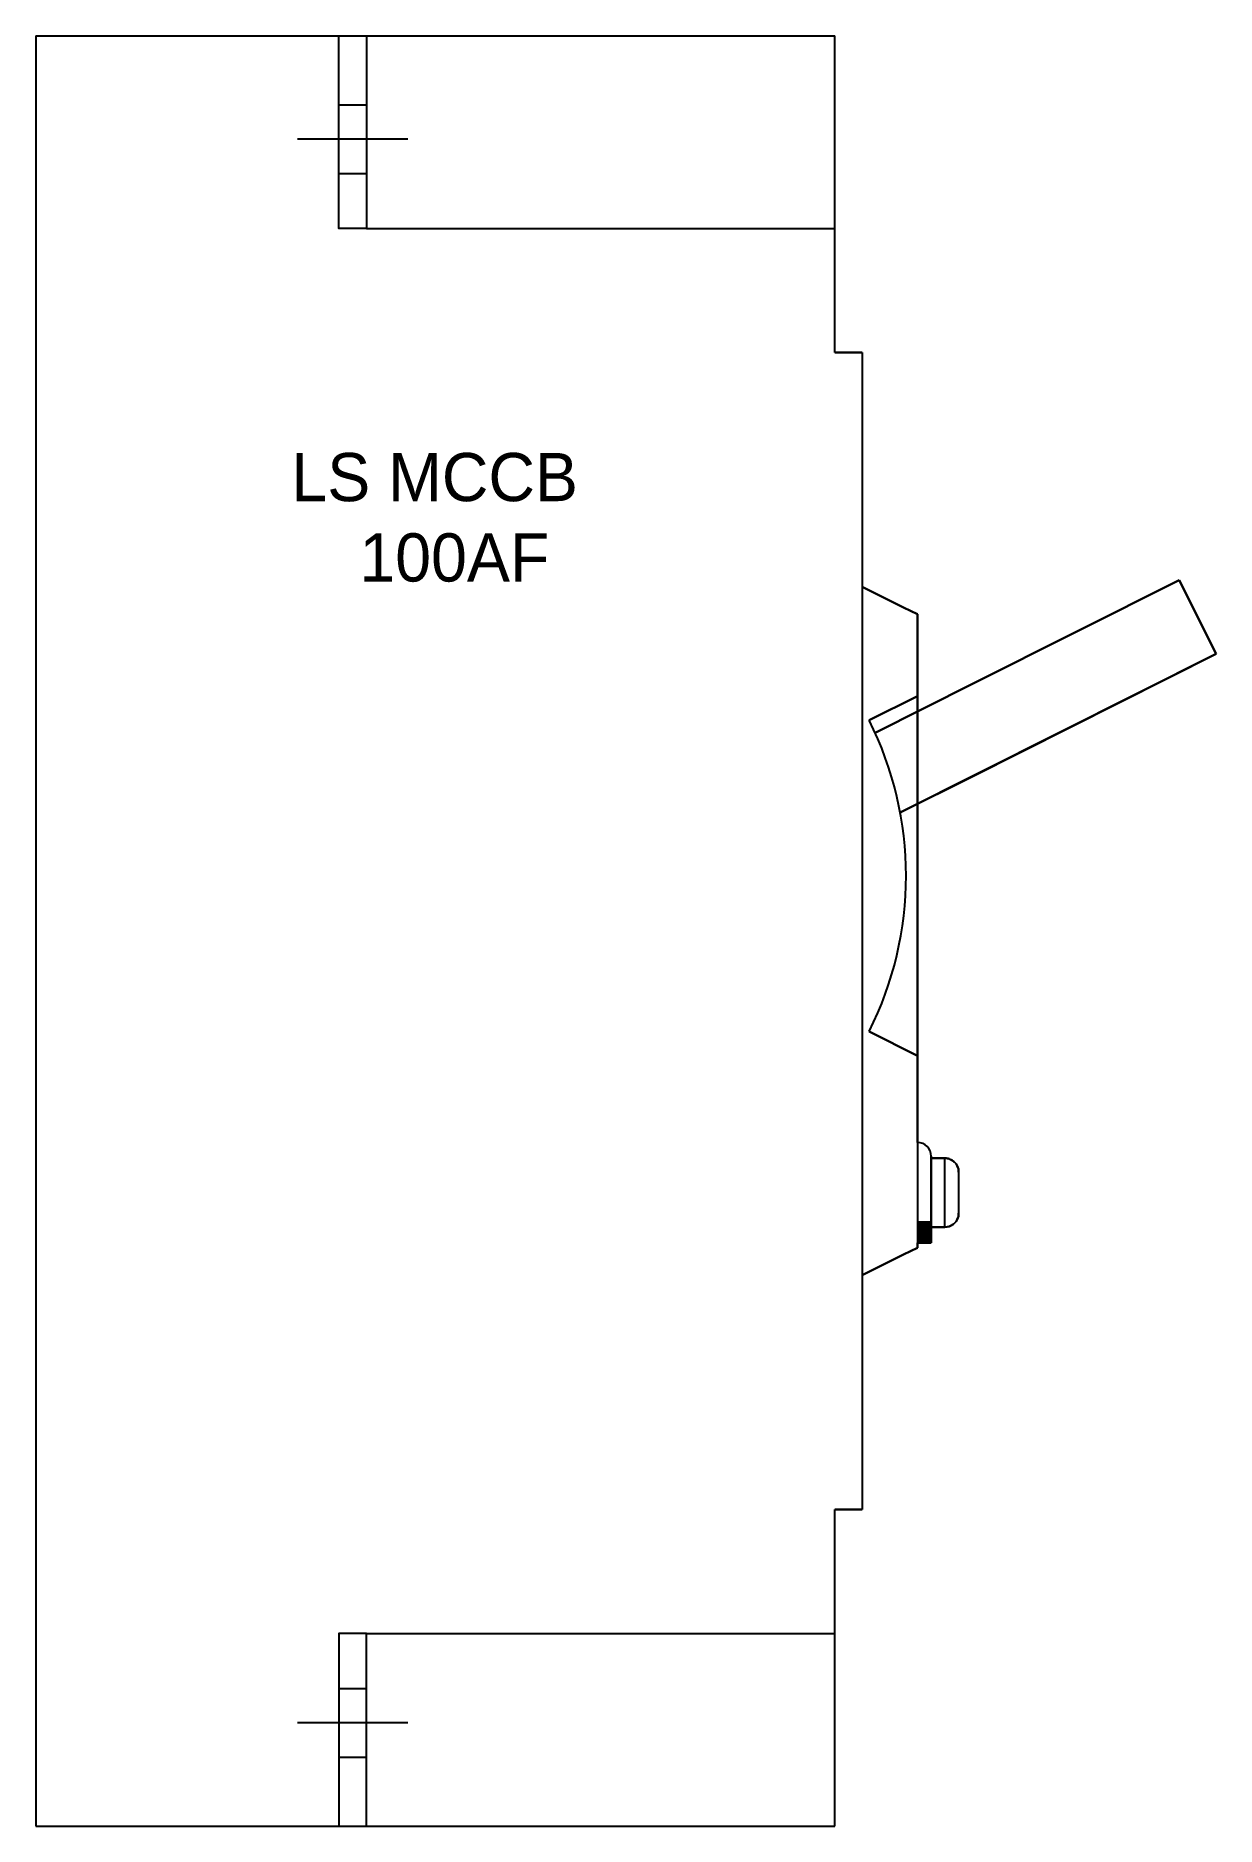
# Model space of a CAD drawing. Header units: millimetres. Extents: x 0 to 86, y 0 to 130.
import ezdxf

# ---------------------------------------------------------------- set-up
doc = ezdxf.new("R2010")
doc.units = ezdxf.units.MM

# ---------------------------------------------------------------- blocks, each defined once
blk = doc.blocks.new('HCC2 LS 100AF')
at = {"color": 7}
for p, q in [((0, 0), (0, -130)), ((0, 0), (58, 0)), ((58, -23), (58, 0)), ((22, -5), (24, -5)), ((27, -7.5), (19, -7.5)), ((22, -10), (24, -10)), ((24, -14), (58, -14)), ((60, -23), (58, -23)), ((58, -23), (60, -23)), ((60, -23), (60, -40)), ((60, -40), (63, -41.5)), ((63, -41.5), (60, -40)), ((60, -40), (60, -90)), ((83, -39.52), (68, -47.05)), ((68, -47.05), (83, -39.52)), ((85.7, -44.88), (83, -39.52)), ((83, -39.52), (85.7, -44.88)), ((64, -42), (63, -41.5)), ((63, -41.5), (64, -42)), ((64, -80.35), (64, -42)), ((64, -42), (64, -80.35)), ((85.7, -44.88), (62.75, -56.4)), ((68, -53.77), (85.7, -44.88)), ((64, -47.94), (60.5, -49.7)), ((60.5, -49.7), (64, -47.94)), ((68, -47.05), (60.93, -50.6)), ((60.93, -50.6), (68, -47.05)), ((62.75, -56.4), (68, -53.77)), ((64, -74.06), (60.5, -72.3)), ((60.5, -72.3), (64, -74.06)), ((64, -80.35), (64, -87.65)), ((64, -80.35), (64, -87.65)), ((65, -86.65), (65, -81.35)), ((65, -81.35), (65, -86.65)), ((65, -81.5), (66, -81.5)), ((66, -81.5), (65, -81.5)), ((66, -86.5), (66, -81.5)), ((66, -86.5), (66, -81.5)), ((67, -82.5), (67, -85.5)), ((67, -82.5), (67, -85.5)), ((64, -86.15), (65, -86.15)), ((65, -86.15), (64, -86.15)), ((64, -86.18), (65, -86.18)), ((65, -86.18), (64, -86.18)), ((65, -86.25), (64, -86.25)), ((64, -86.25), (65, -86.25)), ((64, -86.28), (65, -86.28)), ((65, -86.28), (64, -86.28)), ((65, -86.31), (64, -86.31)), ((64, -86.31), (65, -86.31)), ((65, -86.34), (64, -86.34)), ((64, -86.34), (65, -86.34)), ((65, -86.37), (64, -86.37)), ((64, -86.37), (65, -86.37)), ((65, -86.41), (64, -86.41)), ((64, -86.41), (65, -86.41)), ((65, -86.44), (64, -86.44)), ((64, -86.44), (65, -86.44)), ((65, -86.5), (64, -86.5)), ((64, -86.5), (65, -86.5)), ((65, -86.53), (64, -86.53)), ((64, -86.53), (65, -86.53)), ((65, -86.6), (64, -86.6)), ((64, -86.6), (65, -86.6)), ((64, -86.63), (65, -86.63)), ((65, -86.63), (64, -86.63)), ((65, -86.66), (64, -86.66)), ((64, -86.66), (65, -86.66)), ((65, -86.69), (64, -86.69)), ((64, -86.69), (65, -86.69)), ((64, -86.72), (65, -86.72)), ((65, -86.72), (64, -86.72)), ((65, -86.76), (64, -86.76)), ((64, -86.76), (65, -86.76)), ((64, -86.79), (65, -86.79)), ((65, -86.79), (64, -86.79)), ((65, -86.82), (64, -86.82)), ((64, -86.82), (65, -86.82)), ((64, -86.85), (65, -86.85)), ((65, -86.85), (64, -86.85)), ((65, -86.88), (64, -86.88)), ((64, -86.88), (65, -86.88)), ((65, -86.92), (64, -86.92)), ((64, -86.92), (65, -86.92)), ((64, -86.95), (65, -86.95)), ((65, -86.95), (64, -86.95)), ((64, -86.98), (65, -86.98)), ((65, -86.98), (64, -86.98)), ((65, -87.01), (64, -87.01)), ((64, -87.01), (65, -87.01)), ((65, -87.08), (64, -87.08)), ((64, -87.08), (65, -87.08)), ((66, -86.5), (65, -86.5)), ((65, -86.5), (66, -86.5)), ((65, -86.65), (65, -87.65)), ((65, -87.65), (65, -86.65)), ((64, -88), (63, -88.5)), ((63, -88.5), (64, -88)), ((65, -87.14), (64, -87.14)), ((64, -87.14), (65, -87.14)), ((65, -87.17), (64, -87.17)), ((64, -87.17), (65, -87.17)), ((65, -87.24), (64, -87.24)), ((64, -87.24), (65, -87.24)), ((65, -87.27), (64, -87.27)), ((64, -87.27), (65, -87.27)), ((65, -87.3), (64, -87.3)), ((64, -87.3), (65, -87.3)), ((65, -87.33), (64, -87.33)), ((64, -87.33), (65, -87.33)), ((65, -87.36), (64, -87.36)), ((64, -87.36), (65, -87.36)), ((65, -87.43), (64, -87.43)), ((64, -87.43), (65, -87.43)), ((65, -87.46), (64, -87.46)), ((64, -87.46), (65, -87.46)), ((65, -87.52), (64, -87.52)), ((64, -87.52), (65, -87.52)), ((65, -87.55), (64, -87.55)), ((64, -87.55), (65, -87.55)), ((65, -87.62), (64, -87.62)), ((64, -87.62), (65, -87.62)), ((64, -88), (64, -87.65)), ((64, -87.65), (64, -88)), ((64, -87.65), (65, -87.65)), ((65, -87.65), (64, -87.65)), ((63, -88.5), (60, -90)), ((60, -90), (63, -88.5)), ((60, -90), (60, -107)), ((58, -107), (60, -107)), ((60, -107), (58, -107)), ((58, -130), (58, -107)), ((24, -116), (58, -116)), ((22, -120), (24, -120)), ((27, -122.5), (19, -122.5)), ((22, -125), (24, -125)), ((0, -130), (58, -130))]:
    blk.add_line(p, q, dxfattribs=at)
for points in [[(22, 0), (24, 0), (24, -14), (22, -14)], [(22, -130), (24, -130), (24, -116), (22, -116)]]:
    blk.add_lwpolyline(points, close=True, dxfattribs=at)
for centre, radius, start, end in [((38, -61), 25.18, 333.3332, 26.6668), ((38, -61), 25.18, 333.3332, 26.6668), ((64, -81.35), 1, 0, 90), ((64, -81.35), 1, 0, 90), ((64, -86.65), 1, 270, 0), ((64, -86.65), 1, 270, 0)]:
    blk.add_arc(centre, radius, start, end, dxfattribs=at)
for points, knots in [([(67, -82.5), (67, -82.35), (66.97, -82.2), (66.9, -82.06), (66.87, -81.99), (66.82, -81.92), (66.77, -81.86), (66.72, -81.8), (66.65, -81.74), (66.58, -81.68), (66.5, -81.63), (66.42, -81.59), (66.32, -81.55), (66.22, -81.52), (66.11, -81.5), (66, -81.5)], [0, 0, 0, 0, 0.3287924, 0.3287924, 0.3287924, 0.4957607, 0.4957607, 0.4957607, 0.6613171, 0.6613171, 0.6613171, 0.8268836, 0.8268836, 0.8268836, 1, 1, 1, 1]), ([(66, -81.5), (66.22, -81.5), (66.42, -81.58), (66.58, -81.68), (66.65, -81.74), (66.72, -81.8), (66.77, -81.86), (66.82, -81.92), (66.87, -81.99), (66.9, -82.06), (66.97, -82.2), (67, -82.35), (67, -82.5)], [0, 0, 0, 0, 0.3386829, 0.3386829, 0.3386829, 0.5042393, 0.5042393, 0.5042393, 0.6712076, 0.6712076, 0.6712076, 1, 1, 1, 1]), ([(66, -86.5), (66.22, -86.5), (66.42, -86.42), (66.58, -86.32), (66.65, -86.26), (66.72, -86.2), (66.77, -86.14), (66.82, -86.08), (66.87, -86.01), (66.9, -85.94), (66.97, -85.8), (67, -85.65), (67, -85.5)], [0, 0, 0, 0, 0.3386829, 0.3386829, 0.3386829, 0.5042393, 0.5042393, 0.5042393, 0.6712076, 0.6712076, 0.6712076, 1, 1, 1, 1]), ([(67, -85.5), (67, -85.65), (66.97, -85.8), (66.9, -85.94), (66.87, -86.01), (66.82, -86.08), (66.77, -86.14), (66.72, -86.2), (66.65, -86.26), (66.58, -86.32), (66.42, -86.42), (66.22, -86.5), (66, -86.5)], [0, 0, 0, 0, 0.3287924, 0.3287924, 0.3287924, 0.4957607, 0.4957607, 0.4957607, 0.6613171, 0.6613171, 0.6613171, 1, 1, 1, 1])]:
    blk.add_open_spline(points, degree=3, knots=knots, dxfattribs=at)
at = {"insert": (10.27, -30.29), "char_height": 3.5, "attachment_point": 1}
blk.add_mtext_dynamic_manual_height_columns('\\pi8.285;{\\C1;LS MCCB\\P\\pi13.22;100AF}', width=37.6867, gutter_width=1, heights=[0], dxfattribs=at)

msp = doc.modelspace()

# ---------------------------------------------------------------- block references
msp.add_blockref('HCC2 LS 100AF', (0, 130))

doc.saveas('drawing.dxf')
